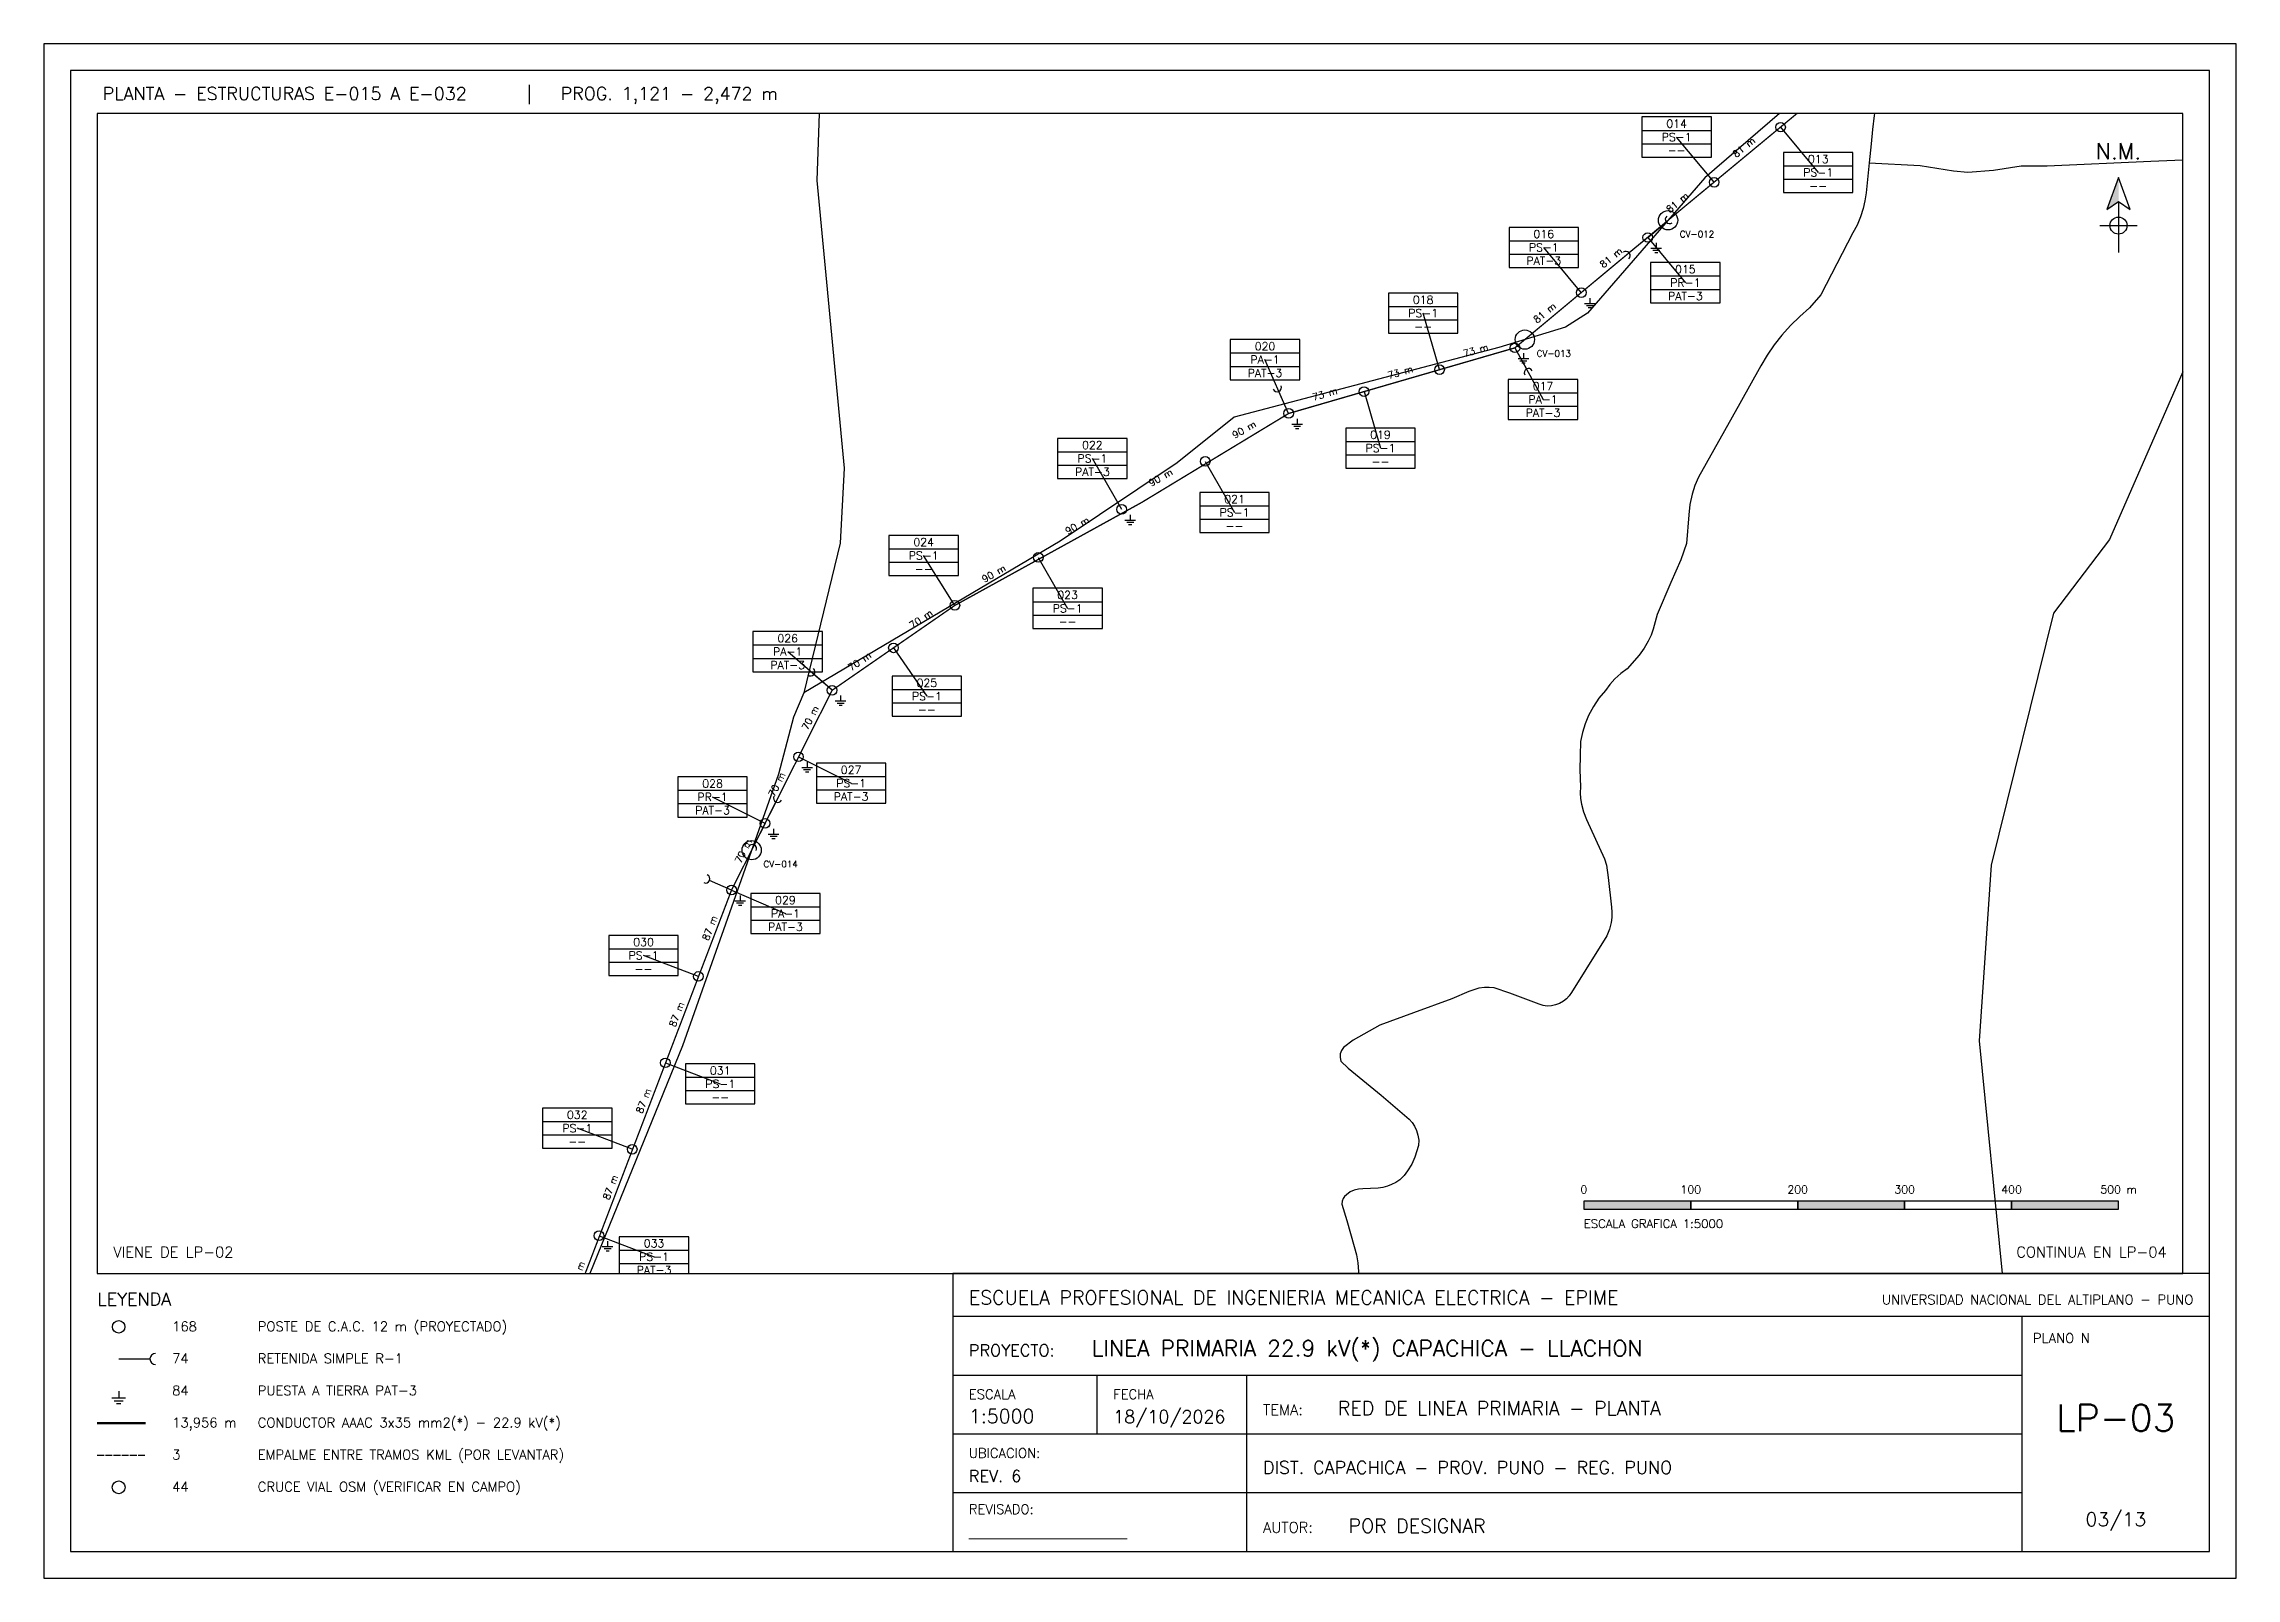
# Paper-space layout 'LP-03' of a CAD drawing. Header units: metres, sheet in millimetres. Extents: x 5 to 415, y 5 to 292.
# The model-space entities are those that its viewports show. They can reach past a viewport. Long polylines and large blocks are cut down to what shows.
import ezdxf
from ezdxf.enums import TextEntityAlignment as Align

# ---------------------------------------------------------------- set-up
doc = ezdxf.new("R2010")
doc.units = ezdxf.units.M
doc.linetypes.add('DASHED', pattern=[1.524, 1.27, -0.254])
for name, color, linetype in [('CRUCES', 30, 'CONTINUOUS'), ('MARCO', 7, 'CONTINUOUS'), ('NM', 5, 'CONTINUOUS'), ('ROTULO', 7, 'CONTINUOUS'), ('RP_CONDUCTOR', 5, 'CONTINUOUS'), ('RP_CUADROPOSTE', 5, 'CONTINUOUS'), ('RP_EMPALME', 1, 'DASHED'), ('RP_LEYENDA', 7, 'CONTINUOUS'), ('RP_POSTE', 1, 'CONTINUOUS'), ('RP_PTIERRA', 2, 'CONTINUOUS'), ('RP_RETENIDA', 1, 'CONTINUOUS'), ('RP_VANO', 4, 'CONTINUOUS'), ('VIAS', 8, 'CONTINUOUS')]:
    doc.layers.add(name, color=color, linetype=linetype)
doc.layers.add('REDCAD_VIEWPORTS', color=8, linetype='CONTINUOUS', plot=False)
doc.styles.add('ROMANS', font='romans.shx')

# ---------------------------------------------------------------- blocks, each defined once
blk = doc.blocks.new('NM')
blk.add_hatch(color=5).paths.add_polyline_path([(0, 0), (0, -4.5), (-2.2, -6)])
for p, q in [((0, -4.5), (0, -14)), ((-3.5, -9), (3.5, -9))]:
    blk.add_line(p, q)
blk.add_lwpolyline([(0, 0), (-2.2, -6), (0, -4.5), (2.2, -6)], close=True)
blk.add_circle((0, -9), 1.6)
at = {"style": 'ROMANS'}
blk.add_text('N.M.', height=3, dxfattribs=at).set_placement((0, 2.5), align=Align.BOTTOM_CENTER)
blk = doc.blocks.new('POSTE_LP')
blk.add_circle((0, 0), 0.9)
blk = doc.blocks.new('RETENIDA')
blk.add_line((0, 0), (4.5, 0))
blk.add_arc((5.3, 0), 0.8, 90, 270)
blk = doc.blocks.new('PAT')
for p, q in [((0, 0), (0, -1)), ((-1, -1), (1, -1)), ((-0.65, -1.4), (0.65, -1.4)), ((-0.3, -1.8), (0.3, -1.8))]:
    blk.add_line(p, q)
blk = doc.blocks.new('CUADRO_POSTE')
for p, q in [((0, 5), (13, 5)), ((0, 2.5), (13, 2.5))]:
    blk.add_line(p, q)
blk.add_lwpolyline([(0, 0), (13, 0), (13, 7.5), (0, 7.5)], close=True)
at = {"style": 'ROMANS'}
for tag, p in [('NUMERO', (6.5, 6.25)), ('ARMADO', (6.5, 3.75)), ('PAT', (6.5, 1.25))]:
    blk.add_attdef(tag, text='', height=1.5, dxfattribs=at).set_placement(p, align=Align.MIDDLE_CENTER)

msp = doc.modelspace()

# ---------------------------------------------------------------- linework, layer by layer
at = {"layer": 'CRUCES'}
for centre in [(410240.1, 8269655.6), (410106.2, 8269544), (409383.2, 8269066.5)]:
    msp.add_circle(centre, 9, dxfattribs=at)
at = {"layer": 'RP_CONDUCTOR', "const_width": 1.25}
msp.add_lwpolyline([(410791.1, 8270307.2), (410734.4, 8270237.8), (410684.6, 8270140.7), (410618.2, 8270058.6), (410516.8, 8269908.3), (410407.5, 8269794.3), (410248.8, 8269662.8), (410096.9, 8269536.3), (409885.3, 8269474.9), (409747.9, 8269391.7), (409573.2, 8269295.4), (409458.4, 8269216), (409364.4, 8269029.2), (409230, 8268677), (409147.6, 8268463.4), (408965.3, 8268176.3), (408891.3, 8268014.8), (408925.2, 8267828.8), (408967.4, 8267705.7), (409031.1, 8267558.9), (409039, 8267406.7), (409035.9, 8267243.4), (409015.4, 8267118.7), (408985, 8267012.2)], dxfattribs=at)
at = {"layer": 'RP_CUADROPOSTE'}
for p, q in [((410345.3, 8269742.7), (410380.5, 8269700.4)), ((410283.2, 8269691.1), (410248.1, 8269733.4)), ((410221.1, 8269639.5), (410256.3, 8269597.2)), ((410159, 8269587.9), (410123.9, 8269630.2)), ((410026.4, 8269515.9), (410011.1, 8269568.7)), ((410096.9, 8269536.3), (410123.2, 8269488)), ((409885.3, 8269475), (409863.2, 8269525.3)), ((409955.8, 8269495.4), (409971.2, 8269442.6)), ((409729.2, 8269385.2), (409701.8, 8269432.8)), ((409807.3, 8269430.1), (409834.7, 8269382.4)), ((409573.2, 8269295.4), (409544, 8269342)), ((409651.2, 8269340.3), (409678.6, 8269292.6)), ((409458.4, 8269216), (409416.9, 8269252.1)), ((409515.8, 8269255.7), (409547, 8269210.5)), ((409427, 8269153.8), (409476.2, 8269129)), ((409395.7, 8269091.5), (409346.6, 8269116.2)), ((409364.4, 8269029.2), (409414.8, 8269007.3)), ((409333.4, 8268948.4), (409282.1, 8268968.1)), ((409302.5, 8268867.6), (409353.8, 8268847.9)), ((409271.5, 8268786.7), (409220.1, 8268806.4)), ((409240.5, 8268705.9), (409291.9, 8268686.2))]:
    msp.add_line(p, q, dxfattribs=at)
at = {"layer": 'VIAS'}
for points in [[(409479.2, 8271579), (409473.8, 8271526.9), (409440.8, 8271493.7), (409395.4, 8271427.4), (409376.7, 8271303.1), (409395.7, 8271135.2), (409414.4, 8271068.2), (409424.5, 8270978.4), (409441.2, 8270810.9), (409481.4, 8270640.5), (409447.3, 8270423.8), (409457.5, 8270210.2), (409441.1, 8270155.6), (409451.5, 8269917.5), (409444.2, 8269692.8), (409469.7, 8269423.8), (409466.1, 8269353.5), (409432.1, 8269213.7)], [(410395.6, 8269799.9), (410274.5, 8269695.3), (410164.8, 8269568.6), (410144.3, 8269555.5), (410081.8, 8269536.7), (409834.3, 8269471.5), (409781, 8269428.9), (409671.7, 8269355.6), (409432.1, 8269213.7), (409422.2, 8269190.9), (409408.2, 8269137.5), (409318.6, 8268883.5), (409172.2, 8268523.8)], [(410428.1, 8269709.3), (410476, 8269706.7), (410507.1, 8269701.7), (410520.3, 8269700.6), (410544.5, 8269702.4), (410570.3, 8269706.5), (410594.5, 8269706.6), (410691.6, 8269711), (410737.6, 8269712.9), (410764.7, 8269710.1), (410879.2, 8269674.7), (410952.1, 8269643.8), (411034.5, 8269674.7), (411041.9, 8269739.3), (411018.7, 8269785.8), (411117.2, 8269816.8), (411216.6, 8269855.2), (411280.6, 8269880), (411431.5, 8269916.7), (411422.5, 8270059.1), (411416.1, 8270095.2), (411415.8, 8270126.4)], [(410435.1, 8269766.5), (410432.9, 8269753.5), (410431.2, 8269740.4), (410430, 8269727.2), (410428.1, 8269709.3), (410425.2, 8269681.2), (410424.2, 8269673.8), (410422.6, 8269666.5), (410420.1, 8269658.7), (410416.9, 8269651.1), (410413, 8269643.9), (410383.1, 8269586), (410372.3, 8269573.6), (410363.2, 8269565.7), (410354.6, 8269557.2), (410346.6, 8269548.2), (410339.4, 8269539.1), (410332.8, 8269529.5), (410326.8, 8269519.5), (410307.1, 8269484.3), (410268.5, 8269415.3), (410265.2, 8269407.5), (410262.6, 8269399.4), (410260.6, 8269389.8), (410259.5, 8269380), (410257.2, 8269353.4), (410252.2, 8269338.1), (410242.7, 8269316.9), (410230, 8269286.9), (410226.3, 8269273.3), (410224.2, 8269267.5), (410221.6, 8269262), (410217.7, 8269255.3), (410213.1, 8269249), (410201.8, 8269236.2), (410195.9, 8269231.6), (410190.4, 8269226.6), (410185.8, 8269221.4), (410181.6, 8269215.8), (410175.5, 8269208.5), (410170.3, 8269200.7), (410165.8, 8269192.3), (410162.6, 8269184.5), (410160, 8269176.4), (410158.2, 8269168.2), (410157.8, 8269155), (410157.7, 8269141.7), (410158.1, 8269125.6), (410158, 8269120.2), (410158.3, 8269114.8), (410159.1, 8269109.5), (410161.1, 8269102.2), (410163.9, 8269095.2), (410180.7, 8269058.5), (410182.6, 8269052.5), (410184, 8269041), (410187.1, 8269013.1), (410187.5, 8269008.4), (410187.5, 8269003.6), (410186.9, 8268998.9), (410185.3, 8268992.5), (410182.8, 8268986.4), (410163.1, 8268954.8), (410149.8, 8268933.5), (410147.7, 8268930.4), (410145.1, 8268927.6), (410142.2, 8268925.2), (410138.7, 8268923.2), (410135, 8268921.7), (410131.1, 8268920.9), (410127.2, 8268920.7), (410123.2, 8268921.3), (410119.5, 8268922.6), (410092.1, 8268932.8), (410077.4, 8268937.8), (410072.9, 8268938.1), (410068.4, 8268938), (410063.3, 8268937.3), (410058.4, 8268936), (410053.7, 8268934.3), (410037.9, 8268927.4), (410002.2, 8268914.4), (409970.5, 8268902.7), (409945.7, 8268888.9), (409936.5, 8268881.8), (409934.7, 8268879), (409933.6, 8268875.9), (409933.4, 8268872.5), (409934, 8268869.2), (409941, 8268862.5), (409971.8, 8268837.4), (409997.9, 8268815), (410000.7, 8268811.8), (410003, 8268808.2), (410004.8, 8268804.4), (410006.2, 8268799.8), (410006.9, 8268795.2), (410006.8, 8268790.4), (410003.3, 8268779.4), (410000.4, 8268772.8), (409996.6, 8268766.5), (409993.2, 8268762.2), (409989.3, 8268758.2), (409985.6, 8268755.8), (409981.6, 8268753.7), (409977.6, 8268752.1), (409973.3, 8268751), (409969, 8268750.3), (409954.8, 8268749.7), (409950.7, 8268749.5), (409946.7, 8268748.5), (409943, 8268746.8), (409939.3, 8268744.2), (409937.6, 8268742.7), (409936.3, 8268740.8), (409935.4, 8268738.2), (409935.2, 8268735.5), (409939.6, 8268720), (409946.7, 8268695.8), (409948.7, 8268688.1), (409950, 8268680.4), (409950.7, 8268672.5), (409950.7, 8268663.1), (409949.9, 8268653.8)], [(410764.7, 8269710.1), (410733.3, 8269541.5), (410652.9, 8269357), (410600.6, 8269288.2), (410542.3, 8269052.6), (410530.9, 8268888.1), (410561.7, 8268578.8), (410483.1, 8268503.3), (410531.4, 8268190.8)]]:
    msp.add_lwpolyline(points, dxfattribs=at)

# ---------------------------------------------------------------- block references
at = {"layer": 'RP_CUADROPOSTE', "xscale": 5, "yscale": 5}
for p, values in [((410215.6, 8269714.7), {'NUMERO': '014', 'ARMADO': 'PS-1', 'PAT': '--'}), ((410348, 8269681.6), {'NUMERO': '013', 'ARMADO': 'PS-1', 'PAT': '--'}), ((410091.4, 8269611.5), {'NUMERO': '016', 'ARMADO': 'PS-1', 'PAT': 'PAT-3'}), ((410223.8, 8269578.5), {'NUMERO': '015', 'ARMADO': 'PR-1', 'PAT': 'PAT-3'}), ((409978.6, 8269550), {'NUMERO': '018', 'ARMADO': 'PS-1', 'PAT': '--'}), ((409830.7, 8269506.5), {'NUMERO': '020', 'ARMADO': 'PA-1', 'PAT': 'PAT-3'}), ((410090.7, 8269469.3), {'NUMERO': '017', 'ARMADO': 'PA-1', 'PAT': 'PAT-3'}), ((409938.7, 8269423.8), {'NUMERO': '019', 'ARMADO': 'PS-1', 'PAT': '--'}), ((409669.3, 8269414.1), {'NUMERO': '022', 'ARMADO': 'PS-1', 'PAT': 'PAT-3'}), ((409802.2, 8269363.6), {'NUMERO': '021', 'ARMADO': 'PS-1', 'PAT': '--'}), ((409511.5, 8269323.3), {'NUMERO': '024', 'ARMADO': 'PS-1', 'PAT': '--'}), ((409646.1, 8269273.9), {'NUMERO': '023', 'ARMADO': 'PS-1', 'PAT': '--'}), ((409384.4, 8269233.4), {'NUMERO': '026', 'ARMADO': 'PA-1', 'PAT': 'PAT-3'}), ((409514.5, 8269191.7), {'NUMERO': '025', 'ARMADO': 'PS-1', 'PAT': '--'}), ((409443.7, 8269110.3), {'NUMERO': '027', 'ARMADO': 'PS-1', 'PAT': 'PAT-3'}), ((409314.1, 8269097.5), {'NUMERO': '028', 'ARMADO': 'PR-1', 'PAT': 'PAT-3'}), ((409382.3, 8268988.5), {'NUMERO': '029', 'ARMADO': 'PA-1', 'PAT': 'PAT-3'}), ((409249.6, 8268949.3), {'NUMERO': '030', 'ARMADO': 'PS-1', 'PAT': '--'}), ((409321.3, 8268829.1), {'NUMERO': '031', 'ARMADO': 'PS-1', 'PAT': '--'}), ((409187.6, 8268787.7), {'NUMERO': '032', 'ARMADO': 'PS-1', 'PAT': '--'}), ((409259.4, 8268667.5), {'NUMERO': '033', 'ARMADO': 'PS-1', 'PAT': 'PAT-3'}), ((409125.7, 8268626), {'NUMERO': '034', 'ARMADO': 'PS-1', 'PAT': '--'})]:
    msp.add_blockref('CUADRO_POSTE', p, dxfattribs=at).add_auto_attribs(values)
at = {"layer": 'RP_POSTE', "xscale": 5, "yscale": 5}
for p in [(410345.3, 8269742.7), (410283.2, 8269691.1), (410221.1, 8269639.5), (410159, 8269587.9), (410096.9, 8269536.3), (410026.4, 8269515.9), (409955.8, 8269495.4), (409885.3, 8269475), (409807.3, 8269430.1), (409729.2, 8269385.2), (409651.2, 8269340.3), (409573.2, 8269295.4), (409515.8, 8269255.7), (409458.4, 8269216), (409427, 8269153.8), (409395.7, 8269091.5), (409364.4, 8269029.2), (409333.4, 8268948.4), (409302.5, 8268867.6), (409271.5, 8268786.7), (409240.5, 8268705.9)]:
    msp.add_blockref('POSTE_LP', p, dxfattribs=at)
at = {"layer": 'RP_PTIERRA', "xscale": 5, "yscale": 5}
for p in [(410229.1, 8269634.5), (410167, 8269582.9), (410104.9, 8269531.3), (409893.3, 8269470), (409737.2, 8269380.2), (409466.4, 8269211), (409435, 8269148.8), (409403.7, 8269086.5), (409372.4, 8269024.2), (409248.5, 8268700.9)]:
    msp.add_blockref('PAT', p, dxfattribs=at)
at = {"layer": 'RP_RETENIDA', "xscale": 5, "yscale": 5}
for p, rotation in [((410221.1, 8269639.5), 39.7133425539387), ((410221.1, 8269639.5), -140.2866574460613), ((410096.9, 8269536.3), -61.49435381827658), ((409885.3, 8269475), -246.2572262678682), ((409458.4, 8269216), -221.0303703123968), ((409395.7, 8269091.5), 63.287895492837336), ((409395.7, 8269091.5), -116.71210450716266), ((409364.4, 8269029.2), -203.52447633006614)]:
    msp.add_blockref('RETENIDA', p, dxfattribs=dict(at, rotation=rotation))

# ---------------------------------------------------------------- texts
at = {"layer": 'CRUCES', "style": 'ROMANS'}
for s, p in [('CV-012', (410251.1, 8269639.6)), ('CV-013', (410117.2, 8269528)), ('CV-014', (409394.2, 8269050.5))]:
    msp.add_text(s, height=6, dxfattribs=at).set_placement(p)
at = {"layer": 'RP_VANO', "style": 'ROMANS'}
for s, rotation, p in [('81 m', 39.7083, (410314.3, 8269719.9)), ('81 m', 39.7083, (410252.2, 8269668.3)), ('81 m', 39.7183, (410190.1, 8269616.7)), ('81 m', 39.7083, (410128, 8269565.1)), ('73 m', 16.1747, (410061.7, 8269529.1)), ('73 m', 16.1822, (409991.1, 8269508.6)), ('73 m', 16.1769, (409920.6, 8269488.2)), ('90 m', 29.9083, (409846.3, 8269455.5)), ('90 m', 29.9083, (409768.2, 8269410.6)), ('90 m', 29.9083, (409690.2, 8269365.7)), ('90 m', 29.9083, (409612.2, 8269320.8)), ('70 m', 34.6739, (409544.5, 8269278.5)), ('70 m', 34.6671, (409487.1, 8269238.8)), ('70 m', 63.2915, (409442.7, 8269187.9)), ('70 m', 63.2879, (409411.4, 8269125.6)), ('70 m', 63.2879, (409380.1, 8269063.4)), ('87 m', 69.0419, (409348.9, 8268991.8)), ('87 m', 69.0357, (409317.9, 8268911)), ('87 m', 69.0419, (409287, 8268830.2)), ('87 m', 69.0357, (409256, 8268749.3)), ('87 m', 69.0419, (409225.1, 8268668.5))]:
    msp.add_text(s, height=6.5, rotation=rotation, dxfattribs=at).set_placement(p, align=Align.BOTTOM_CENTER)

psp = doc.layouts.new('LP-03')

# ---------------------------------------------------------------- hatches: boundary and pattern name
for points in [[(293, 74), (313, 74), (313, 75.5), (293, 75.5)], [(333, 74), (353, 74), (353, 75.5), (333, 75.5)], [(373, 74), (393, 74), (393, 75.5), (373, 75.5)]]:
    psp.add_hatch(color=7).paths.add_polyline_path(points)

# ---------------------------------------------------------------- linework, layer by layer
at = {"layer": 'CRUCES'}
psp.add_circle((19, 22), 1.2, dxfattribs=at)
at = {"layer": 'MARCO'}
for points in [[(5, 5), (415, 5), (415, 292), (5, 292)], [(10, 10), (410, 10), (410, 287), (10, 287)], [(15, 62), (405, 62), (405, 279), (15, 279)]]:
    psp.add_lwpolyline(points, close=True, dxfattribs=at)
at = {"layer": 'ROTULO'}
for p, q in [((175, 54), (375, 54)), ((175, 54), (410, 54)), ((375, 10), (375, 54)), ((175, 43), (375, 43)), ((202, 32), (202, 43)), ((230, 10), (230, 43)), ((175, 32), (375, 32)), ((175, 21), (375, 21))]:
    psp.add_line(p, q, dxfattribs=at)
for points in [[(293, 74), (313, 74), (313, 75.5), (293, 75.5)], [(313, 74), (333, 74), (333, 75.5), (313, 75.5)], [(333, 74), (353, 74), (353, 75.5), (333, 75.5)], [(353, 74), (373, 74), (373, 75.5), (353, 75.5)], [(373, 74), (393, 74), (393, 75.5), (373, 75.5)], [(175, 10), (410, 10), (410, 62), (175, 62)]]:
    psp.add_lwpolyline(points, close=True, dxfattribs=at)
at = {"layer": 'RP_CONDUCTOR', "lineweight": 50}
psp.add_line((15, 34), (24, 34), dxfattribs=at)
at = {"layer": 'RP_EMPALME'}
psp.add_line((15, 28), (24, 28), dxfattribs=at)

# ---------------------------------------------------------------- block references
at = {"layer": 'NM'}
psp.add_blockref('NM', (393, 267), dxfattribs=at)
at = {"layer": 'RP_POSTE', "xscale": 1.3, "yscale": 1.3}
psp.add_blockref('POSTE_LP', (19, 52), dxfattribs=at)
at = {"layer": 'RP_PTIERRA', "xscale": 1.3, "yscale": 1.3}
psp.add_blockref('PAT', (19, 40), dxfattribs=at)
at = {"layer": 'RP_RETENIDA', "xscale": 1.3, "yscale": 1.3}
psp.add_blockref('RETENIDA', (19, 46), dxfattribs=at)

# ---------------------------------------------------------------- texts
at = {"layer": 'ROTULO', "style": 'ROMANS'}
for s, height, p in [('PLANTA - ESTRUCTURAS E-015 A E-032   |   PROG. 1,121 - 2,472 m', 2.4, (16, 281.5)), ('ESCALA GRAFICA 1:5000', 1.6, (293, 70.5)), ('VIENE DE LP-02', 2, (18, 65)), ('ESCUELA PROFESIONAL DE INGENIERIA MECANICA ELECTRICA - EPIME', 2.6, (178, 56.2)), ('LINEA PRIMARIA 22.9 kV(*) CAPACHICA - LLACHON', 3, (201, 46.5)), ('PLANO N', 1.8, (377, 49)), ('PROYECTO:', 2.2, (178, 46.5)), ('ESCALA', 1.8, (178, 38.5)), ('FECHA', 1.8, (205, 38.5)), ('TEMA:', 2, (233, 35.5)), ('RED DE LINEA PRIMARIA - PLANTA', 2.6, (247, 35.5)), ('1:5000', 2.6, (178, 34)), ('18/10/2026', 2.4, (205, 34)), ('UBICACION:', 1.8, (178, 27.5)), ('REV. 6', 2.2, (178, 23)), ('DIST. CAPACHICA - PROV. PUNO - REG. PUNO', 2.4, (233, 24.5)), ('REVISADO:', 1.8, (178, 17)), ('________________________', 1.8, (178, 12.5)), ('AUTOR:', 2, (233, 13.5)), ('POR DESIGNAR', 2.6, (249, 13.5))]:
    psp.add_text(s, height=height, dxfattribs=at).set_placement(p)
for s, p in [('0', (293, 76.5)), ('100', (313, 76.5)), ('200', (333, 76.5)), ('300', (353, 76.5)), ('400', (373, 76.5)), ('500 m', (393, 76.5))]:
    psp.add_text(s, height=1.5, dxfattribs=at).set_placement(p, align=Align.BOTTOM_CENTER)
for s, height, p in [('CONTINUA EN LP-04', 2, (402, 65)), ('UNIVERSIDAD NACIONAL DEL ALTIPLANO - PUNO', 1.8, (407, 56.2))]:
    psp.add_text(s, height=height, dxfattribs=at).set_placement(p, align=Align.RIGHT)
for s, height, p in [('LP-03', 5, (392.5, 35)), ('03/13', 2.6, (392.5, 16))]:
    psp.add_text(s, height=height, dxfattribs=at).set_placement(p, align=Align.MIDDLE_CENTER)
at = {"layer": 'RP_LEYENDA', "style": 'ROMANS'}
for s, height, p in [('LEYENDA', 2.4, (15, 56)), ('POSTE DE C.A.C. 12 m (PROYECTADO)', 1.8, (45, 51.2)), ('168', 1.8, (29, 51.2)), ('74', 1.8, (29, 45.2)), ('RETENIDA SIMPLE R-1', 1.8, (45, 45.2)), ('84', 1.8, (29, 39.2)), ('PUESTA A TIERRA PAT-3', 1.8, (45, 39.2)), ('13,956 m', 1.8, (29, 33.2)), ('CONDUCTOR AAAC 3x35 mm2(*) - 22.9 kV(*)', 1.8, (45, 33.2)), ('3', 1.8, (29, 27.2)), ('EMPALME ENTRE TRAMOS KML (POR LEVANTAR)', 1.8, (45, 27.2)), ('44', 1.8, (29, 21.2)), ('CRUCE VIAL OSM (VERIFICAR EN CAMPO)', 1.8, (45, 21.2))]:
    psp.add_text(s, height=height, dxfattribs=at).set_placement(p)

# ---------------------------------------------------------------- viewports
at = {"layer": 'REDCAD_VIEWPORTS'}
psp.add_viewport(center=(210, 170.5), size=(390, 217), view_center_point=(409746.32, 8269213.12), view_height=1085, dxfattribs=at)

doc.saveas('drawing.dxf')
